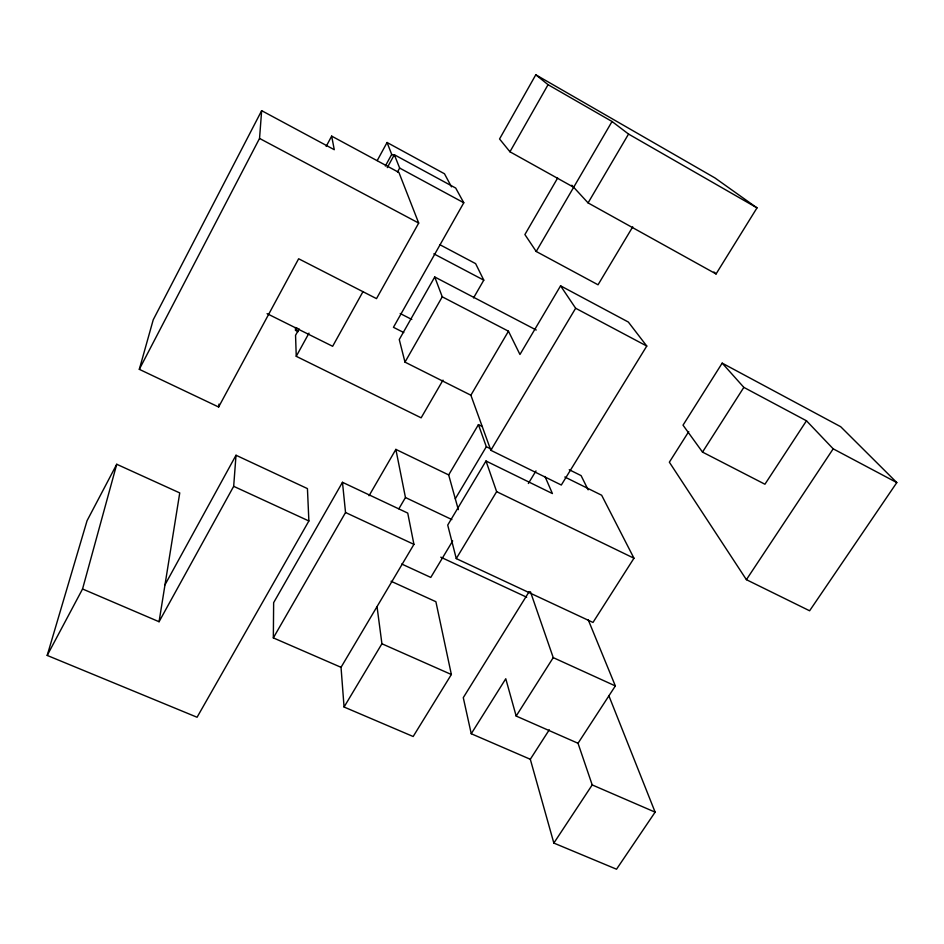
<?xml version="1.0" encoding="UTF-8"?>
<svg xmlns="http://www.w3.org/2000/svg" width="944" height="944" viewBox="0 0 944 944"><rect width="100%" height="100%" fill="white"/><g stroke="black" fill="none" stroke-linecap="round" stroke-linejoin="round"><path stroke-width="1.42" d="M341.032 667.314L273.335 637.896L273.642 602.661L342.471 482.301L407.737 513.088L413.932 544.369L341.032 667.314L344.064 707.021L413.165 736.509L451.362 674.512L435.892 601.706L391.064 581.256M139.311 369.328L259.541 138.426L261.653 110.66L334.27 149.695L331.663 136.125L398.911 172.445L418.699 223.067L376.503 298.623L298.646 258.762L218.63 407.006L139.311 369.328L153.235 319.78L261.653 110.66M159.064 621.73L233.675 486.325L236.012 455.244L307.437 488.603L308.877 520.97L197.072 717.251L47.2 655.431L87.06 520.699L116.737 464.271L179.749 492.921L159.064 621.73L82.553 588.985L116.737 464.271M218.63 407.006L218.973 404.091M47.2 655.431L82.553 588.985M326.176 146.414L331.663 136.125M377.211 160.598L387.064 142.497L444.471 173.767L451.503 186.853M298.162 331.686L295.531 330.376L296.947 327.78M385.341 166.026L391.701 154.391L387.064 142.497M299.083 328.866L295.555 335.321L296.251 356.325L421.142 417.826L442.996 380.137M387.276 167.631L394.332 154.733L455.704 188.057L463.787 202.759L393.447 327.308L403.772 332.559M164.999 584.796L236.012 455.244M296.251 356.325L308.995 333.114M397.53 171.938L399.654 168.067L394.332 154.733M363.027 291.578L332.642 346.295L267.093 313.656M571.804 185.225L588.077 202.901L716.059 273.949L757.005 207.869L714.974 177.956L535.791 74.788L499.553 138.969L509.949 151.783L573.681 187.266M434.736 276.981L399.265 339.533L404.988 362.13L470.879 395.217L490.833 450.288L561.314 485.027L646.77 346.047L628.338 322.046L560.571 285.831L519.955 354.484L508.462 331.202L442.252 296.817L434.736 276.981L536.251 330.022M509.949 151.783L548.063 84.689L535.791 74.788M404.988 362.13L442.252 296.817M273.335 637.896L345.539 512.509L342.471 482.301M473.534 297.938L483.788 280.156L475.623 263.636L439.762 244.638M369.045 495.742L395.866 449.391L448.671 474.926L458.324 509.654M557.644 178.038L524.899 234.56L536.216 251.482L598.036 284.793L632.728 226.855M536.216 251.482L612.042 121.493L548.063 84.689M398.875 508.781L405.46 497.535L395.866 449.391M470.879 395.217L508.462 331.202M588.077 202.901L628.539 134.06L612.042 121.493M448.671 474.926L478.431 424.623L482.384 426.582M455.303 498.786L486.325 446.724L478.431 424.623M490.833 450.288L575.639 308.251L560.571 285.831M544.971 476.472L552.417 493.559L485.995 461.002L447.716 525.076L456.271 558.6L592.985 622.45L633.967 558.223L601.658 495.234L564.819 477.003M344.064 707.021L381.919 643.761L377.034 606.591M452.672 540.947L430.783 577.421L401.719 564.028M456.271 558.6L496.638 491.647L485.995 461.002M528.357 483.481L535.991 470.914M529.183 591.605L463.28 697.651L471.245 733.736L530.304 759.271L553.845 843.075L616.526 869.212L655.124 812.147L608.797 695.575M471.245 733.736L505.772 678.748L516.167 716.048L578.023 743.27L592.207 784.924L655.124 812.147M722.184 363.133L683.019 425.166L702.513 452.093L764.935 484.237L806.471 420.788L743.837 387.37L722.184 363.133L840.691 426.712L896.8 482.585L809.61 610.78L746.397 579.675L669.355 462.194L688.731 431.597M516.167 716.048L553.243 657.626L530.434 591.735M702.513 452.093L743.837 387.37M530.304 759.271L549.266 729.806M578.023 743.27L615.346 685.934L588.218 619.783M553.845 843.075L592.207 784.924M746.397 579.675L833.186 448.825L806.471 420.788M381.919 643.761L451.362 674.512M553.243 657.626L615.346 685.934M233.675 486.325L308.877 520.97M345.539 512.509L413.932 544.369M440.765 557.184L526.658 597.198M405.46 497.535L451.869 519.566M496.638 491.647L633.967 558.223M486.325 446.724L491.576 449.32M569.244 469.734L581.091 475.611L588.136 489.83M400.185 313.514L411.796 319.461M433.851 253.83L483.788 280.156M259.541 138.426L418.699 223.067M575.639 308.251L646.77 346.047M833.186 448.825L896.8 482.585M399.654 168.067L463.787 202.759M391.701 154.391L394.25 155.772M628.539 134.06L757.005 207.869M713.947 271.978L716.059 273.949M295.437 327.509L295.531 330.376"/></g></svg>
